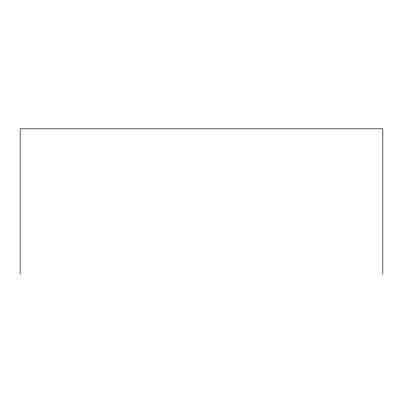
<?xml version="1.0" encoding="UTF-8"?>
<svg xmlns="http://www.w3.org/2000/svg" width="403" height="403" viewBox="0 0 403 403"><rect width="100%" height="100%" fill="white"/><g stroke="black" fill="none" stroke-linecap="round" stroke-linejoin="round"><path stroke-width="0.6" d="M382.85 274.186L382.85 128.814L20.15 128.814L20.15 274.186"/></g></svg>
